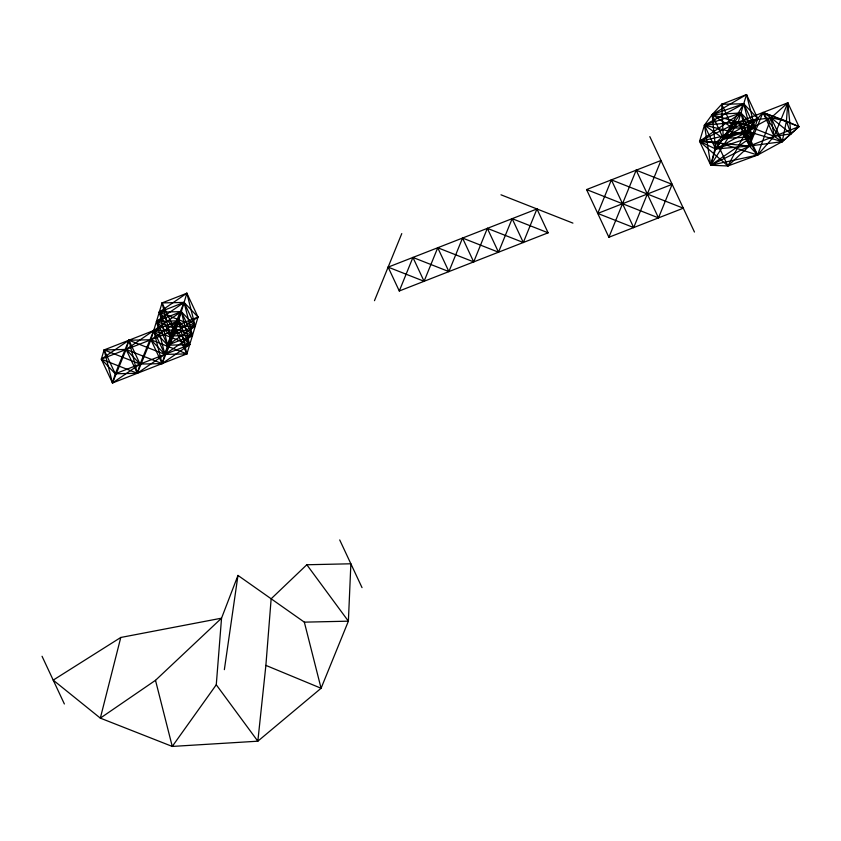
<?xml version="1.0" encoding="UTF-8"?>
<svg xmlns="http://www.w3.org/2000/svg" width="841" height="841" viewBox="0 0 841 841"><rect width="100%" height="100%" fill="white"/><g stroke="black" fill="none" stroke-linecap="round" stroke-linejoin="round"><path stroke-width="1.26" d="M155.501 680.316L172.258 746.43L216.274 684.774L221.54 618.177L237.971 575.423L304.337 622.151L348.384 621.173L350.876 563.785L306.818 564.753L271.149 598.781L265.882 665.389L257.83 741.194L172.258 746.43L100.331 718.13L53.204 680.127L120.778 637.467L221.54 618.177L155.501 680.316L100.331 718.13L120.778 637.467M224.358 669.657L237.971 575.423M782.214 141.656L786.409 121.125L787.796 102.802L738.177 122.197L699.565 141.299L710.761 165.235L727.896 165.971L757.594 155.049L782.214 141.656L798.95 126.655L787.796 102.802L771.102 117.751L746.398 131.122L716.69 142.024L699.565 141.299L704.464 125.151L712.127 114.607L721.715 104.263L746.524 94.57L757.678 118.413L749.342 146.04L727.896 165.971L699.565 141.299L740.963 112.988L754.903 127.622L715.628 149.004L710.761 165.235L757.594 155.049L774.14 136.347L787.796 102.802L790.939 133.845L774.14 136.347L738.177 122.197L704.464 125.151L710.761 165.235L749.342 146.04L798.95 126.655L786.409 121.125L762.987 112.494L746.398 131.122L727.896 165.971L716.69 142.024L738.177 122.197L746.524 94.57L712.127 114.607L715.628 149.004L749.342 146.04L782.214 141.656L798.95 126.655L762.987 112.494L749.342 146.04L757.594 155.049L771.102 117.751L762.987 112.494L774.14 136.347L782.214 141.656L771.102 117.751L738.177 122.197L710.761 165.235L752.117 136.831L743.738 103.779L721.715 104.263L723.281 138.46L715.628 149.004L699.565 141.299L746.398 131.122L782.214 141.656L762.987 112.494M710.761 165.235L716.69 142.024L757.594 155.049L746.398 131.122L738.177 122.197L749.342 146.04L699.565 141.299M162.061 302.918L173.214 326.76L162.092 363.596L153.724 330.545L167.653 345.178L195.249 326.276L181.309 311.633L126.129 349.446L137.293 373.288L140.069 364.079L128.915 340.237L115.27 373.782L104.105 349.93L126.129 349.446L162.092 363.596L175.748 330.05L153.724 330.545L140.069 364.079L112.484 382.991L115.27 373.782L189.688 344.694L175.748 330.05L101.33 359.139L112.484 382.991L126.129 349.446L128.915 340.237L150.938 339.753L186.902 353.903L198.024 317.068L186.87 293.215L162.061 302.918L150.938 339.753L137.293 373.288L115.27 373.782L101.33 359.139L104.105 349.93L178.523 320.841L192.463 335.485L137.293 373.288L101.33 359.139L128.915 340.237L164.878 354.387L186.902 353.903L178.523 320.841L156.5 321.336L164.878 354.387L178.523 320.841L189.688 344.694L162.092 363.596L140.069 364.079L104.105 349.93L112.484 382.991L186.902 353.903L175.748 330.05L186.87 293.215L159.285 312.127L167.653 345.178L189.688 344.694L181.309 311.633L159.285 312.127L170.439 335.969L192.463 335.485L184.084 302.424L162.061 302.918L170.439 335.969L195.249 326.276L186.87 293.215M170.439 335.969L184.084 302.424L198.024 317.068L170.439 335.969L156.5 321.336L184.084 302.424L195.249 326.276L173.214 326.76L159.285 312.127L184.084 302.424M167.653 345.178L181.309 311.633L192.463 335.485L167.653 345.178L156.5 321.336L181.309 311.633M374.476 300.679L401.777 233.588M399.286 290.986L412.931 257.441L448.894 271.59L462.539 238.045L498.503 252.205L512.148 218.66L548.111 232.81L536.957 208.967L388.121 267.133L399.286 290.986L548.111 232.81M388.121 267.133L424.085 281.283L437.74 247.748L473.704 261.898L487.349 228.353L523.312 242.502L536.957 208.967M597.73 213.425L611.375 179.879L683.302 208.19L608.884 237.267L586.566 189.572L660.984 160.484L633.693 227.575L597.73 213.425L672.138 184.337L658.492 217.882L586.566 189.572M608.884 237.267L636.174 170.187L672.138 184.337M746.524 94.57L754.903 127.622L732.879 128.105L712.127 114.607L740.963 112.988L752.117 136.831L723.281 138.46L743.738 103.779L757.678 118.413L723.281 138.46L704.464 125.151L743.738 103.779L754.903 127.622L723.281 138.46L712.127 114.607L743.738 103.779M740.963 112.988L704.464 125.151L715.628 149.004L740.963 112.988L749.342 146.04L746.398 131.122M723.281 138.46L732.879 128.105L757.678 118.413M162.092 363.596L150.938 339.753L178.523 320.841M173.214 326.76L198.024 317.068M715.628 149.004L752.117 136.831L738.177 122.197L757.594 155.049M771.102 117.751L786.409 121.125L790.939 133.845L771.102 117.751L774.14 136.347M704.464 125.151L752.117 136.831M712.127 114.607L754.903 127.622M500.994 194.807L572.921 223.117M159.285 312.127L195.249 326.276M156.5 321.336L192.463 335.485M189.688 344.694L153.724 330.545L164.878 354.387L150.938 339.753M265.882 665.389L321.083 688.264L348.384 621.173L306.818 564.753M126.129 349.446L140.069 364.079M216.274 684.774L257.83 741.194L321.083 688.264L304.337 622.151M721.715 104.263L732.879 128.105M649.83 136.641L694.456 232.032M636.174 170.187L658.492 217.882M611.375 179.879L633.693 227.575M512.148 218.66L523.312 242.502M487.349 228.353L498.503 252.205M462.539 238.045L473.704 261.898M437.74 247.748L448.894 271.59M412.931 257.441L424.085 281.283M339.711 539.933L362.029 587.638M42.05 656.274L64.368 703.97M128.915 340.237L137.293 373.288"/></g></svg>
